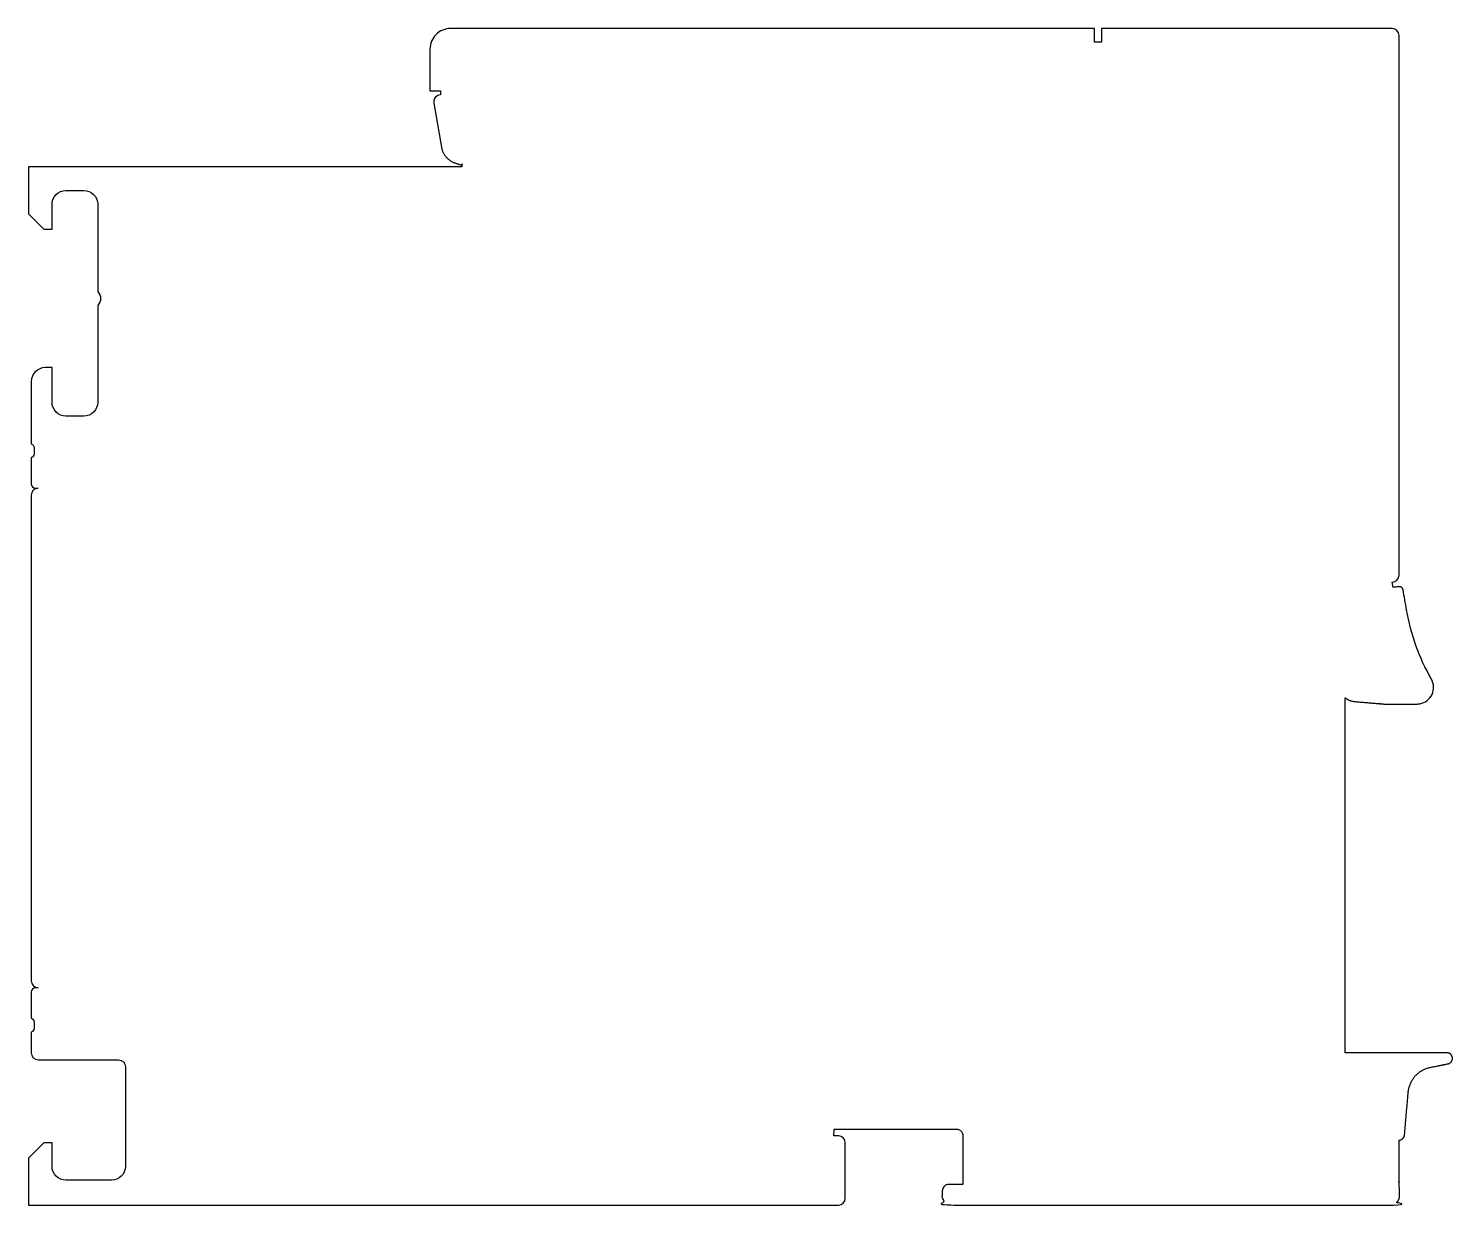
# Model space of a CAD drawing. Header units: millimetres. Extents: x 0 to 103, y -237 to -152.
import ezdxf

# ---------------------------------------------------------------- set-up
doc = ezdxf.new("R2010")
doc.units = ezdxf.units.MM
doc.header["$MEASUREMENT"] = 0
doc.layers.get('0').update_dxf_attribs({"color": 18, "true_color": 0x000000})

msp = doc.modelspace()

# ---------------------------------------------------------------- linework, layer by layer
for points in [[(98.5, -152.38), (77.5, -152.38), (77.5, -153.38), (77, -153.38), (77, -152.38), (30.5, -152.38)], [(99, -191.88), (99, -152.88)], [(29, -153.88), (29, -156.88), (29.77, -156.88), (29.77, -157.18)], [(29.27, -157.77), (29.86, -161.09)], [(31.3, -162.18), (31.3, -162.38), (0, -162.38), (0, -165.78), (1.1, -166.88), (1.7, -166.88), (1.7, -165.08)], [(2.7, -164.08), (4, -164.08)], [(5, -165.08), (5, -171.38)], [(5, -172.38), (5, -179.38)], [(1.7, -179.38), (1.7, -176.88), (1.2, -176.88)], [(0.2, -177.88), (0.2, -182.38)], [(4, -180.38), (2.7, -180.38)], [(0.4, -182.66), (0.4, -183.1)], [(0.2, -183.38), (0.2, -185.28)], [(0.2, -186.09), (0.2, -221.17)], [(0.5, -185.58), (0.7, -185.58), (0.7, -185.59)], [(98.57, -192.76), (98.5, -192.38)], [(0.2, -221.98), (0.2, -223.88)], [(0.7, -221.67), (0.7, -221.68), (0.5, -221.68)], [(0.4, -224.16), (0.4, -224.6)], [(0.2, -224.88), (0.2, -226.38)], [(0.7, -226.88), (6.5, -226.88)], [(7, -227.38), (7, -234.58)], [(58.5, -232.38), (58.18, -232.37), (58.19, -231.88)], [(1.7, -234.58), (1.7, -232.88), (1.1, -232.88), (0, -233.98), (0, -237.38), (58.5, -237.38)], [(59, -236.88), (59, -232.88)], [(6, -235.58), (2.7, -235.58)]]:
    msp.add_lwpolyline(points)
for centre, radius, start, end in [((30.5, -153.88), 1.5, 89.9966, 180.0037), ((98.5, -152.88), 0.5, 0.0002, 89.9997), ((29.77, -157.68), 0.5, 89.9998, 189.9336), ((1.2, -177.88), 1, 90, 180), ((0.5, -185.28), 0.3, 180, 270), ((0.7, -186.09), 0.5, 90, 180), ((98.5, -191.88), 0.5, 270.0009, 359.9993), ((40.31, -203.93), 60, 9.1583, 10.5717), ((100.3, -199.98), 1.2, 279.9141, 30), ((0.7, -221.17), 0.5, 180, 270), ((0.5, -221.98), 0.3, 90, 180), ((0.7, -226.38), 0.5, 180, 270), ((58.5, -232.88), 0.5, 0, 90), ((58.5, -236.88), 0.5, 270, 0)]:
    msp.add_arc(centre, radius, start, end)
at = {"extrusion": (0, 0, -1)}
for centre, radius, start, end in [((-2.7, -165.08), 1, 0, 90), ((-4, -165.08), 1, 90, 180), ((-4.48, -171.88), 0.725, 136.3972, 223.6028), ((-2.7, -179.38), 1, 270, 0), ((-4, -179.38), 1, 180, 270), ((-0.1, -182.66), 0.3, 109.4712, 180), ((-0.1, -183.1), 0.3, 180, 250.5288), ((-0.1, -224.16), 0.3, 109.4712, 180), ((-0.1, -224.6), 0.3, 180, 250.5288), ((-6.5, -227.38), 0.5, 90, 180), ((-2.7, -234.58), 1, 270, 0), ((-6, -234.58), 1, 180, 270)]:
    msp.add_arc(centre, radius, start, end, dxfattribs=at)
at = {"extrusion": (2.90041e-15, 1.42402e-15, -1)}
msp.add_arc((-114.65, -191.77), 15.33, 330.2311, 350.1819, dxfattribs=at)
for points, weights, knots in [([(29.86, -161.09), (30.07, -161.83), (30.8, -162.09), (31.53, -162.35), (31.3, -162.18)], [1, 0.88825540036, 1, 0.88825540036, 1], [157.428273, 157.428273, 157.428273, 158.860059, 158.860059, 160.291845, 160.291845, 160.291845]), ([(99.29, -192.93), (99.27, -192.8), (99.16, -192.73), (99.06, -192.66), (98.57, -192.76)], [1, 0.92316283047, 1, 0.92316283047, 1], [142.9722723, 142.9722723, 142.9722723, 143.2090129, 143.2090129, 143.4457536, 143.4457536, 143.4457536]), ([(95.12, -200.73), (95.41, -200.97), (95.79, -201), (96.84, -201.09), (97.89, -201.18), (97.94, -201.19), (97.99, -201.19), (99.15, -201.18), (100.3, -201.18), (100.4, -201.18), (100.51, -201.16)], [1, 0.953716950748, 1, 1, 1, 0.999048221582, 1, 1, 1, 0.99703048954, 1], [130.825275, 130.825275, 130.825275, 131.558313, 131.558313, 132.558313, 132.558313, 132.663033, 132.663033, 133.663033, 133.663033, 133.848035, 133.848035, 133.848035]), ([(102.7, -226.45), (102.6, -226.37), (102.46, -226.37), (101.13, -226.37), (99.79, -226.37), (97.46, -226.37), (95.12, -226.37)], [1, 0.949365700074, 1, 1, 1, 1, 1], [99.258746, 99.258746, 99.258746, 99.514415, 99.514415, 100.514415, 100.514415, 105.184149, 105.184149, 105.184149]), ([(99.4, -232.28), (99.53, -230.74), (99.67, -229.21), (99.8, -227.71), (101.28, -227.42), (101.91, -227.3), (102.54, -227.17), (102.79, -227.12), (102.85, -226.87), (102.91, -226.62), (102.7, -226.45)], [1, 1, 1, 0.798691750671, 1, 1, 1, 0.8410310457, 1, 0.8410310457, 1], [93.761456, 93.761456, 93.761456, 94.761456, 94.761456, 97.344169, 97.344169, 98.344169, 98.344169, 98.801457, 98.801457, 99.258746, 99.258746, 99.258746]), ([(58.19, -231.88), (62.6, -231.88), (67, -231.88), (67.5, -231.88), (67.5, -232.38), (67.5, -234.13), (67.5, -235.88)], [1, 1, 1, 0.707107017716, 1, 1, 1], [83.891993, 83.891993, 83.891993, 84.891993, 84.891993, 85.677391, 85.677391, 86.677391, 86.677391, 86.677391]), ([(67.5, -235.88), (67, -235.88), (66.5, -235.88), (66, -235.88), (66, -236.38), (66, -236.63), (66, -236.88), (66, -237.38), (66.5, -237.38), (82.5, -237.38), (98.5, -237.38), (99, -237.38), (99, -236.88), (99, -234.88), (99, -232.88), (99, -232.78), (99, -232.68)], [1, 1, 1, 0.707269003949, 1, 1, 1, 0.707312123649, 1, 1, 1, 0.707106781187, 1, 1, 1, 1, 1], [86.677391, 86.677391, 86.677391, 87.677391, 87.677391, 88.46274, 88.46274, 89.46274, 89.46274, 90.247835, 90.247835, 91.247835, 91.247835, 92.033233, 92.033233, 93.033233, 93.033233, 93.133094, 93.133094, 93.133094])]:
    msp.add_rational_spline(points, weights, degree=2, knots=knots)
msp.add_open_spline([(95.12, -226.37), (95.12, -213.55), (95.12, -200.73)], degree=2)
msp.add_rational_spline([(99, -232.68), (99.4, -232.68), (99.4, -232.28)], [1, 0.707111221775, 1], degree=2)

doc.saveas('drawing.dxf')
